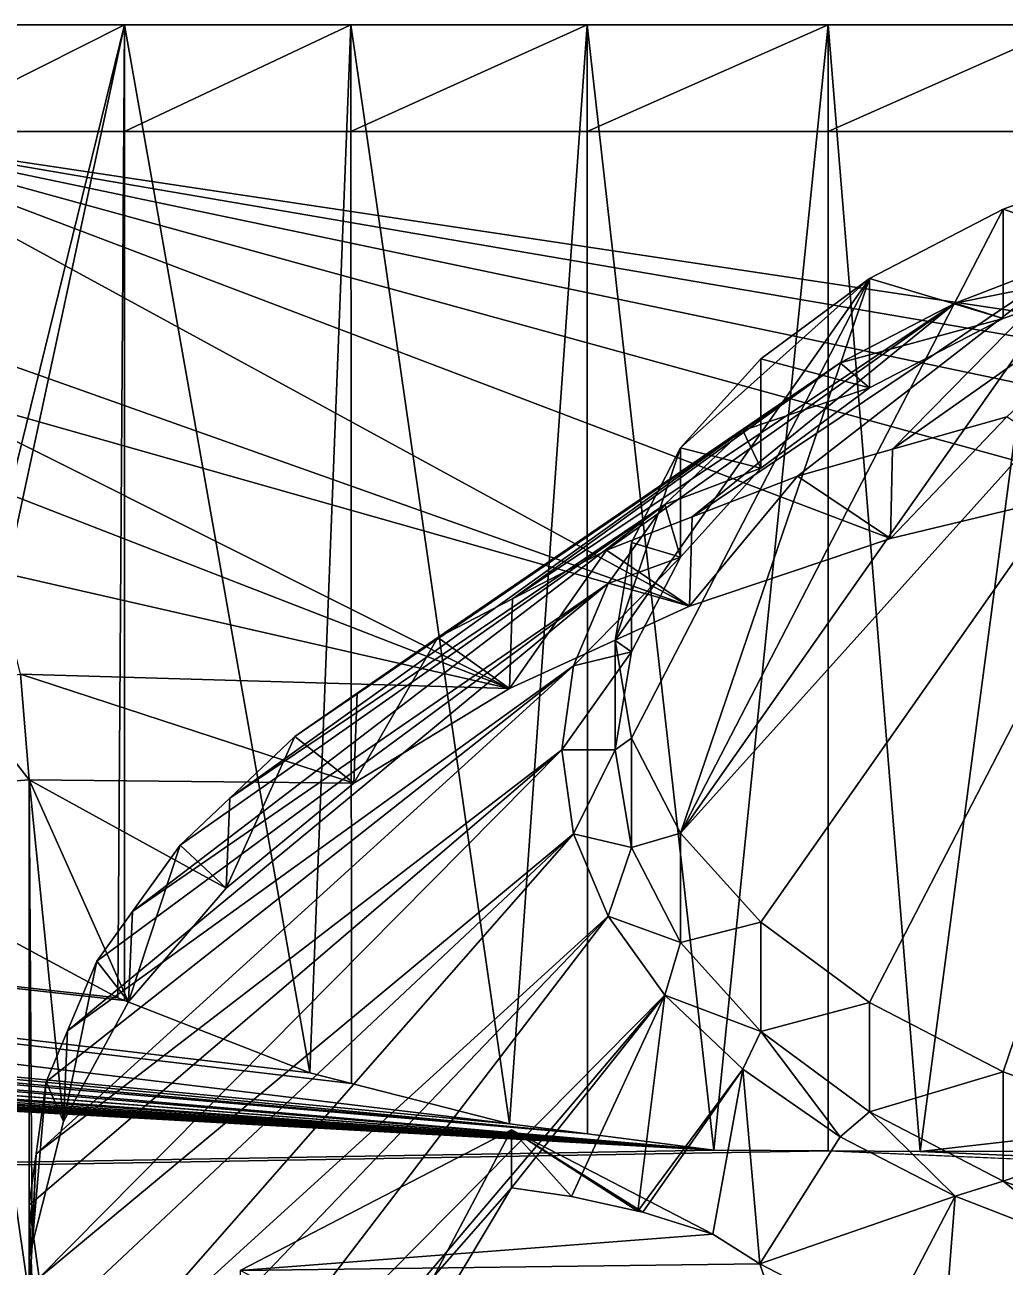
# Model space of a CAD drawing. Header units: metres. Extents: x 0 to 119, y 0 to 68.
# Drawn here: x 87.1 to 91.7, y 61.67 to 67.5 of the extents above; entities that cross this region are included whole.
import ezdxf

# ---------------------------------------------------------------- set-up
doc = ezdxf.new("R2010")
doc.units = ezdxf.units.M

msp = doc.modelspace()

# ---------------------------------------------------------------- linework, layer by layer
for points in [[(97.559067, 67.5, 34.648094), (83.002014, 67.5, 29.218596), (82.921104, 67.5, 30.35)], [(97.559067, 67.5, 34.648094), (82.921104, 67.5, 30.35), (83.002014, 67.5, 31.481403)], [(83.243134, 67.5, 28.110226), (83.002014, 67.5, 29.218596), (97.559067, 67.5, 34.648094)], [(83.002014, 67.5, 31.481403), (83.243134, 67.5, 32.589775), (97.559067, 67.5, 34.648094)], [(97.559067, 67.5, 34.648094), (83.639526, 67.5, 27.047449), (83.243134, 67.5, 28.110226)], [(97.559067, 67.5, 34.648094), (83.243134, 67.5, 32.589775), (83.639526, 67.5, 33.652546)], [(97.559067, 67.5, 34.648094), (84.183136, 67.5, 26.051905), (83.639526, 67.5, 27.047449)], [(97.559067, 67.5, 34.648094), (83.639526, 67.5, 33.652546), (84.183136, 67.5, 34.648094)], [(84.862885, 67.5, 25.143856), (84.183136, 67.5, 26.051905), (93.110878, 67.5, 22.722031)], [(98.499069, 67.5, 32.589775), (98.740173, 67.5, 31.481403), (84.183136, 67.5, 26.051905)], [(96.879303, 67.5, 25.143856), (96.07724, 67.5, 24.341789), (84.183136, 67.5, 26.051905)], [(98.499069, 67.5, 32.589775), (84.183136, 67.5, 26.051905), (97.559067, 67.5, 34.648094)], [(98.740173, 67.5, 31.481403), (98.821106, 67.5, 30.35), (84.183136, 67.5, 26.051905)], [(84.183136, 67.5, 26.051905), (98.821106, 67.5, 30.35), (98.740173, 67.5, 29.218596)], [(84.183136, 67.5, 26.051905), (98.740173, 67.5, 29.218596), (98.499069, 67.5, 28.110226)], [(93.110878, 67.5, 22.722031), (84.183136, 67.5, 26.051905), (94.173645, 67.5, 23.118425)], [(94.173645, 67.5, 23.118425), (84.183136, 67.5, 26.051905), (96.07724, 67.5, 24.341789)], [(85.664955, 67.5, 36.358208), (97.559067, 67.5, 34.648094), (84.183136, 67.5, 34.648094)], [(98.499069, 67.5, 28.110226), (98.102676, 67.5, 27.047449), (84.183136, 67.5, 26.051905)], [(84.183136, 67.5, 26.051905), (98.102676, 67.5, 27.047449), (97.559067, 67.5, 26.051905)], [(84.183136, 67.5, 26.051905), (97.559067, 67.5, 26.051905), (96.879303, 67.5, 25.143856)], [(85.664955, 67.5, 24.341789), (84.862885, 67.5, 25.143856), (87.56855, 67.5, 23.118425)], [(87.56855, 67.5, 23.118425), (84.862885, 67.5, 25.143856), (93.110878, 67.5, 22.722031)], [(86.573006, 67.5, 37.037964), (97.559067, 67.5, 34.648094), (85.664955, 67.5, 36.358208)], [(87.56855, 67.5, 23.118425), (86.573006, 67.5, 23.662035), (85.664955, 67.5, 24.341789)], [(87.56855, 67.5, 23.118425), (87.56855, 67, 23.118425), (86.573006, 67, 23.662035)], [(87.56855, 67.5, 23.118425), (86.573006, 67, 23.662035), (86.573006, 67.5, 23.662035)], [(86.573006, 67.5, 37.037964), (86.576988, 63.46772, 37.032284), (87.56855, 67.5, 37.581573)], [(96.07724, 67.5, 36.358208), (86.573006, 67.5, 37.037964), (95.169197, 67.5, 37.037964)], [(95.169197, 67.5, 37.037964), (86.573006, 67.5, 37.037964), (87.56855, 67.5, 37.581573)], [(96.07724, 67.5, 36.358208), (96.879303, 67.5, 35.556141), (86.573006, 67.5, 37.037964)], [(86.573006, 67.5, 37.037964), (96.879303, 67.5, 35.556141), (97.559067, 67.5, 34.648094)], [(87.56855, 67.5, 37.581573), (86.576988, 63.46772, 37.032284), (86.684731, 63.391529, 37.108467)], [(87.56855, 67.5, 37.581573), (86.684731, 63.391529, 37.108467), (87.536636, 62.933086, 37.56691)], [(87.536636, 62.933086, 37.56691), (87.569298, 62.920338, 37.579655), (87.56855, 67.5, 37.581573)], [(88.631325, 67.5, 22.722031), (88.631325, 67, 22.722031), (87.56855, 67, 23.118425)], [(88.631325, 67.5, 22.722031), (87.56855, 67, 23.118425), (87.56855, 67.5, 23.118425)], [(87.56855, 67.5, 37.581573), (87.569298, 62.920338, 37.579655), (88.437897, 62.581509, 37.918488)], [(87.56855, 67.5, 37.581573), (88.437897, 62.581509, 37.918488), (88.631325, 67.5, 37.977966)], [(87.56855, 67.5, 23.118425), (93.110878, 67.5, 22.722031), (88.631325, 67.5, 22.722031)], [(87.56855, 67.5, 37.581573), (88.631325, 67.5, 37.977966), (95.169197, 67.5, 37.037964)], [(88.631325, 67.5, 37.977966), (88.437897, 62.581509, 37.918488), (88.633743, 62.531464, 37.968533)], [(89.739693, 67.5, 22.480921), (89.739693, 67, 22.480921), (88.631325, 67, 22.722031)], [(89.739693, 67.5, 22.480921), (88.631325, 67, 22.722031), (88.631325, 67.5, 22.722031)], [(88.631325, 67.5, 37.977966), (89.375198, 62.342007, 38.157993), (89.739693, 67.5, 38.219078)], [(88.631325, 67.5, 37.977966), (88.633743, 62.531464, 37.968533), (89.375198, 62.342007, 38.157993)], [(88.631325, 67.5, 22.722031), (93.110878, 67.5, 22.722031), (89.739693, 67.5, 22.480921)], [(95.169197, 67.5, 37.037964), (88.631325, 67.5, 37.977966), (89.739693, 67.5, 38.219078)], [(89.739693, 67.5, 38.219078), (89.375198, 62.342007, 38.157993), (89.741478, 62.294712, 38.205288)], [(90.871094, 67.5, 22.4), (90.871094, 67, 22.4), (89.739693, 67, 22.480921)], [(90.871094, 67.5, 22.4), (89.739693, 67, 22.480921), (89.739693, 67.5, 22.480921)], [(89.739693, 67.5, 38.219078), (90.334648, 62.218117, 38.281879), (90.871094, 67.5, 38.299999)], [(89.739693, 67.5, 38.219078), (89.741478, 62.294712, 38.205288), (90.334648, 62.218117, 38.281879)], [(89.739693, 67.5, 22.480921), (93.110878, 67.5, 22.722031), (90.871094, 67.5, 22.4)], [(95.169197, 67.5, 37.037964), (89.739693, 67.5, 38.219078), (90.871094, 67.5, 38.299999)], [(90.871094, 67.5, 38.299999), (90.334648, 62.218117, 38.281879), (90.871201, 62.214554, 38.285446)], [(92.002495, 67.5, 22.480921), (92.002495, 67, 22.480921), (90.871094, 67, 22.4)], [(92.002495, 67.5, 22.480921), (90.871094, 67, 22.4), (90.871094, 67.5, 22.4)], [(90.871094, 67.5, 38.299999), (91.30204, 62.211689, 38.288311), (92.002495, 67.5, 38.219078)], [(90.871094, 67.5, 38.299999), (90.871201, 62.214554, 38.285446), (91.30204, 62.211689, 38.288311)], [(90.871094, 67.5, 22.4), (93.110878, 67.5, 22.722031), (92.002495, 67.5, 22.480921)], [(90.871094, 67.5, 38.299999), (92.002495, 67.5, 38.219078), (95.169197, 67.5, 37.037964)], [(92.002495, 67.5, 38.219078), (91.30204, 62.211689, 38.288311), (92.001152, 62.292522, 38.207474)], [(90.178665, 63.706554, 4.120052), (92.421097, 66.899826, 9.388953), (93.226791, 67.094559, 9.710254)], [(90.178665, 63.706554, 4.120052), (93.226791, 67.094559, 9.710254), (90.554375, 63.288956, 3.431022)], [(90.554375, 63.288956, 3.431022), (93.226791, 67.094559, 9.710254), (91.064278, 62.911526, 2.808252)], [(93.226791, 67.094559, 9.710254), (91.692879, 62.585712, 2.270667), (91.064278, 62.911526, 2.808252)], [(93.226791, 67.094559, 9.710254), (92.421097, 62.32143, 1.834599), (91.692879, 62.585712, 2.270667)], [(88.437897, 62.581509, 37.918488), (87.569298, 62.920338, 37.579655), (50.821098, 67, 33.5)], [(50.821098, 66, 34.5), (89.375198, 62.342007, 38.157993), (50.821098, 67, 33.5)], [(50.821098, 67, 33.5), (89.375198, 62.342007, 38.157993), (88.633743, 62.531464, 37.968533)], [(50.821098, 67, 33.5), (88.633743, 62.531464, 37.968533), (88.437897, 62.581509, 37.918488)], [(87.569298, 62.920338, 37.579655), (87.536636, 62.933086, 37.56691), (50.821098, 67, 33.5)], [(50.821098, 67, 33.5), (87.536636, 62.933086, 37.56691), (86.684731, 63.391529, 37.108467)], [(87.56855, 67, 23.118425), (85.138115, 67, 17.334242), (84.867546, 67, 17.474518)], [(87.56855, 67, 23.118425), (84.867546, 67, 17.474518), (86.573006, 67, 23.662035)], [(88.631325, 67, 22.722031), (85.398216, 67, 17.169931), (85.138115, 67, 17.334242)], [(88.631325, 67, 22.722031), (85.138115, 67, 17.334242), (87.56855, 67, 23.118425)], [(85.879265, 67, 16.773376), (85.398216, 67, 17.169931), (88.631325, 67, 22.722031)], [(85.879265, 67, 16.773376), (88.631325, 67, 22.722031), (86.134178, 67, 16.5)], [(117.121101, 67, 16.5), (95.502167, 65.591263, 14.175585), (86.134178, 67, 16.5)], [(86.134178, 67, 16.5), (95.502167, 65.591263, 14.175585), (94.376358, 65.58889, 14.17167)], [(86.134178, 67, 16.5), (94.376358, 65.58889, 14.17167), (93.262794, 65.503075, 14.030073)], [(93.262794, 65.503075, 14.030073), (92.184349, 65.335579, 13.753705), (86.134178, 67, 16.5)], [(86.134178, 67, 16.5), (92.184349, 65.335579, 13.753705), (91.163231, 65.089851, 13.34825)], [(86.134178, 67, 16.5), (91.163231, 65.089851, 13.34825), (90.220436, 64.770935, 12.82205)], [(90.220436, 64.770935, 12.82205), (86.170471, 66.209877, 15.196291), (86.134178, 67, 16.5)], [(86.134178, 67, 16.5), (88.631325, 67, 22.722031), (89.739693, 67, 22.480921)], [(89.739693, 67, 22.480921), (90.871094, 67, 22.4), (86.134178, 67, 16.5)], [(86.134178, 67, 16.5), (90.871094, 67, 22.4), (92.002495, 67, 22.480921)], [(86.134178, 67, 16.5), (92.002495, 67, 22.480921), (117.121101, 67, 16.5)], [(91.692879, 66.635544, 8.952886), (92.421097, 66.899826, 9.388953), (90.178665, 63.706554, 4.120052)], [(91.692879, 66.635544, 8.952886), (92.421097, 66.386703, 9.699935), (92.421097, 66.899826, 9.388953)], [(90.178665, 63.706554, 4.120052), (91.064278, 66.309738, 8.4153), (91.692879, 66.635544, 8.952886)], [(91.064278, 66.309738, 8.4153), (91.692879, 66.122429, 9.263867), (91.692879, 66.635544, 8.952886)], [(92.078674, 66.430237, 9.771751), (91.172737, 65.508423, 13.074219), (92.748627, 66.619843, 10.084605)], [(91.172737, 65.508423, 13.074219), (91.710091, 65.660507, 13.325147), (92.748627, 66.619843, 10.084605)], [(91.692879, 66.635544, 8.952886), (91.692879, 66.122429, 9.263867), (92.421097, 66.386703, 9.699935)], [(91.46759, 66.193138, 9.380544), (90.2323, 65.190331, 12.549353), (92.078674, 66.430237, 9.771751)], [(90.2323, 65.190331, 12.549353), (90.727066, 65.382294, 12.866101), (92.078674, 66.430237, 9.771751)], [(92.078674, 66.430237, 9.771751), (90.727066, 65.382294, 12.866101), (91.172737, 65.508423, 13.074219)], [(92.421097, 66.386703, 9.699935), (91.46759, 66.193138, 9.380544), (92.078674, 66.430237, 9.771751)], [(91.692879, 66.122429, 9.263867), (91.46759, 66.193138, 9.380544), (92.421097, 66.386703, 9.699935)], [(89.871094, 64.610634, 5.611775), (90.178665, 65.514709, 7.103501), (91.064278, 66.309738, 8.4153)], [(89.871094, 64.610634, 5.611775), (91.064278, 66.309738, 8.4153), (89.948578, 64.151611, 4.854407)], [(89.948578, 64.151611, 4.854407), (91.064278, 66.309738, 8.4153), (90.178665, 63.706554, 4.120052)], [(90.178665, 65.514709, 7.103501), (90.554375, 65.932297, 7.792531), (91.064278, 66.309738, 8.4153)], [(90.554375, 65.932297, 7.792531), (91.064278, 65.796616, 8.72628), (91.064278, 66.309738, 8.4153)], [(91.064278, 66.309738, 8.4153), (91.064278, 65.796616, 8.72628), (91.692879, 66.122429, 9.263867)], [(90.220436, 64.770935, 12.82205), (86.49823, 65.82621, 14.563241), (86.170471, 66.209877, 15.196291)], [(90.927841, 65.913383, 8.918946), (89.38932, 64.805779, 11.914836), (91.46759, 66.193138, 9.380544)], [(89.38932, 64.805779, 11.914836), (89.830444, 65.034409, 12.292088), (91.46759, 66.193138, 9.380544)], [(91.46759, 66.193138, 9.380544), (89.830444, 65.034409, 12.292088), (90.2323, 65.190331, 12.549353)], [(91.692879, 66.122429, 9.263867), (90.927841, 65.913383, 8.918946), (91.46759, 66.193138, 9.380544)], [(91.064278, 65.796616, 8.72628), (90.927841, 65.913383, 8.918946), (91.692879, 66.122429, 9.263867)], [(50.821098, 66, 34.5), (50.792446, 65.766663, 34.733341), (89.741478, 62.294712, 38.205288)], [(89.741478, 62.294712, 38.205288), (89.375198, 62.342007, 38.157993), (50.821098, 66, 34.5)], [(90.47039, 65.596664, 8.396356), (88.661133, 64.362679, 11.183719), (90.927841, 65.913383, 8.918946)], [(88.661133, 64.362679, 11.183719), (89.03846, 64.623932, 11.61479), (90.927841, 65.913383, 8.918946)], [(90.927841, 65.913383, 8.918946), (89.03846, 64.623932, 11.61479), (89.38932, 64.805779, 11.914836)], [(90.178665, 65.514709, 7.103501), (90.554375, 65.419182, 8.103512), (90.554375, 65.932297, 7.792531)], [(91.064278, 65.796616, 8.72628), (90.47039, 65.596664, 8.396356), (90.927841, 65.913383, 8.918946)], [(90.554375, 65.932297, 7.792531), (90.554375, 65.419182, 8.103512), (91.064278, 65.796616, 8.72628)], [(89.375351, 64.385406, 12.185925), (86.764587, 65.398453, 13.857445), (86.49823, 65.82621, 14.563241)], [(89.375351, 64.385406, 12.185925), (86.49823, 65.82621, 14.563241), (90.220436, 64.770935, 12.82205)], [(90.554375, 65.419182, 8.103512), (90.47039, 65.596664, 8.396356), (91.064278, 65.796616, 8.72628)], [(89.741478, 62.294712, 38.205288), (50.792446, 65.766663, 34.733341), (50.776531, 65.63707, 34.86293)], [(92.184349, 65.335579, 13.753705), (91.710091, 65.660507, 13.325147), (91.163231, 65.089851, 13.34825)], [(91.163231, 65.089851, 13.34825), (91.710091, 65.660507, 13.325147), (91.172737, 65.508423, 13.074219)], [(90.334648, 62.218117, 38.281879), (50.776531, 65.63707, 34.86293), (50.739777, 65.539383, 34.960613)], [(89.741478, 62.294712, 38.205288), (50.776531, 65.63707, 34.86293), (90.334648, 62.218117, 38.281879)], [(90.104568, 65.24942, 7.82341), (88.062721, 63.870132, 10.371033), (90.47039, 65.596664, 8.396356)], [(88.062721, 63.870132, 10.371033), (88.367256, 64.15921, 10.847997), (90.47039, 65.596664, 8.396356)], [(90.47039, 65.596664, 8.396356), (88.367256, 64.15921, 10.847997), (88.661133, 64.362679, 11.183719)], [(90.554375, 65.419182, 8.103512), (90.104568, 65.24942, 7.82341), (90.47039, 65.596664, 8.396356)], [(90.334648, 62.218117, 38.281879), (50.739777, 65.539383, 34.960613), (50.65696, 65.319267, 35.180725)], [(89.948578, 65.069641, 6.369143), (90.178665, 65.514709, 7.103501), (89.871094, 64.610634, 5.611775)], [(89.948578, 65.069641, 6.369143), (90.178665, 65.001587, 7.414481), (90.178665, 65.514709, 7.103501)], [(90.178665, 65.514709, 7.103501), (90.178665, 65.001587, 7.414481), (90.554375, 65.419182, 8.103512)], [(91.163231, 65.089851, 13.34825), (91.172737, 65.508423, 13.074219), (90.727066, 65.382294, 12.866101)], [(86.960815, 64.936577, 13.095352), (86.764587, 65.398453, 13.857445), (89.375351, 64.385406, 12.185925)], [(90.178665, 65.001587, 7.414481), (90.104568, 65.24942, 7.82341), (90.554375, 65.419182, 8.103512)], [(91.163231, 65.089851, 13.34825), (90.727066, 65.382294, 12.866101), (90.220436, 64.770935, 12.82205)], [(90.220436, 64.770935, 12.82205), (90.727066, 65.382294, 12.866101), (90.2323, 65.190331, 12.549353)], [(50.654789, 65.313507, 35.186493), (50.529243, 65.121895, 35.378098), (90.334648, 62.218117, 38.281879)], [(50.65696, 65.319267, 35.180725), (50.654789, 65.313507, 35.186493), (90.334648, 62.218117, 38.281879)], [(89.837814, 64.878731, 7.211771), (87.606392, 63.338295, 9.493494), (90.104568, 65.24942, 7.82341)], [(87.606392, 63.338295, 9.493494), (87.830482, 63.6497, 10.007318), (90.104568, 65.24942, 7.82341)], [(90.104568, 65.24942, 7.82341), (87.830482, 63.6497, 10.007318), (88.062721, 63.870132, 10.371033)], [(90.178665, 65.001587, 7.414481), (89.837814, 64.878731, 7.211771), (90.104568, 65.24942, 7.82341)], [(90.220436, 64.770935, 12.82205), (90.2323, 65.190331, 12.549353), (89.830444, 65.034409, 12.292088)], [(90.334648, 62.218117, 38.281879), (50.529243, 65.121895, 35.378098), (50.48299, 65.051315, 35.448681)], [(90.334648, 62.218117, 38.281879), (50.48299, 65.051315, 35.448681), (50.377182, 64.943848, 35.556145)], [(90.220436, 64.770935, 12.82205), (89.830444, 65.034409, 12.292088), (89.375351, 64.385406, 12.185925)], [(89.375351, 64.385406, 12.185925), (89.830444, 65.034409, 12.292088), (89.38932, 64.805779, 11.914836)], [(89.871094, 64.610634, 5.611775), (89.948578, 64.556526, 6.680125), (89.948578, 65.069641, 6.369143)], [(89.948578, 65.069641, 6.369143), (89.948578, 64.556526, 6.680125), (90.178665, 65.001587, 7.414481)], [(89.948578, 64.556526, 6.680125), (89.675552, 64.492134, 6.573891), (90.178665, 65.001587, 7.414481)], [(89.675552, 64.492134, 6.573891), (89.837814, 64.878731, 7.211771), (90.178665, 65.001587, 7.414481)], [(50.377182, 64.943848, 35.556145), (50.287701, 64.852966, 35.64703), (90.334648, 62.218117, 38.281879)], [(86.960815, 64.936577, 13.095352), (89.375351, 64.385406, 12.185925), (87.080788, 64.451836, 12.295534)], [(50.287701, 64.852966, 35.64703), (50.199875, 64.79055, 35.70945), (90.334648, 62.218117, 38.281879)], [(89.675552, 64.492134, 6.573891), (87.301537, 62.778084, 8.569149), (89.837814, 64.878731, 7.211771)], [(87.301537, 62.778084, 8.569149), (87.439072, 63.105793, 9.109868), (89.837814, 64.878731, 7.211771)], [(89.837814, 64.878731, 7.211771), (87.439072, 63.105793, 9.109868), (87.606392, 63.338295, 9.493494)], [(90.334648, 62.218117, 38.281879), (50.199875, 64.79055, 35.70945), (50.08651, 64.709984, 35.79002)], [(89.375351, 64.385406, 12.185925), (89.38932, 64.805779, 11.914836), (89.03846, 64.623932, 11.61479)], [(50.000286, 64.667099, 35.832905), (49.888046, 64.611275, 35.888733), (90.334648, 62.218117, 38.281879)], [(90.334648, 62.218117, 38.281879), (50.08651, 64.709984, 35.79002), (50.000286, 64.667099, 35.832905)], [(49.888046, 64.611275, 35.888733), (49.783546, 64.576668, 35.923332), (90.334648, 62.218117, 38.281879)], [(89.375351, 64.385406, 12.185925), (89.03846, 64.623932, 11.61479), (88.64537, 63.941189, 11.452961)], [(88.64537, 63.941189, 11.452961), (89.03846, 64.623932, 11.61479), (88.661133, 64.362679, 11.183719)], [(89.948578, 64.151611, 4.854407), (89.871094, 64.097511, 5.922757), (89.871094, 64.610634, 5.611775)], [(89.871094, 64.610634, 5.611775), (89.871094, 64.097511, 5.922757), (89.948578, 64.556526, 6.680125)], [(90.334648, 62.218117, 38.281879), (49.694962, 64.54734, 35.95266), (49.555313, 64.520775, 35.979225)], [(90.334648, 62.218117, 38.281879), (49.783546, 64.576668, 35.923332), (49.694962, 64.54734, 35.95266)], [(89.871094, 64.097511, 5.922757), (89.621094, 64.097511, 5.922757), (89.948578, 64.556526, 6.680125)], [(89.948578, 64.556526, 6.680125), (89.621094, 64.097511, 5.922757), (89.675552, 64.492134, 6.573891)], [(25.088182, 61.085785, 39.414211), (90.334648, 62.218117, 38.281879), (49.321098, 64.5, 36)], [(49.321098, 64.5, 36), (90.334648, 62.218117, 38.281879), (49.506683, 64.51152, 35.988472)], [(49.555313, 64.520775, 35.979225), (49.506683, 64.51152, 35.988472), (90.334648, 62.218117, 38.281879)], [(89.621094, 64.097511, 5.922757), (87.154427, 62.201031, 7.61701), (89.675552, 64.492134, 6.573891)], [(87.154427, 62.201031, 7.61701), (87.200996, 62.538548, 8.173915), (89.675552, 64.492134, 6.573891)], [(89.675552, 64.492134, 6.573891), (87.200996, 62.538548, 8.173915), (87.301537, 62.778084, 8.569149)], [(87.121101, 63.956036, 11.477455), (86.761215, 64.415672, 12.285787), (87.080788, 64.451836, 12.295534)], [(87.080788, 64.451836, 12.295534), (89.375351, 64.385406, 12.185925), (88.64537, 63.941189, 11.452961)], [(87.080788, 64.451836, 12.295534), (88.64537, 63.941189, 11.452961), (87.121101, 63.956036, 11.477455)], [(86.773796, 63.93005, 11.493204), (86.761215, 64.415672, 12.285787), (87.121101, 63.956036, 11.477455)], [(88.64537, 63.941189, 11.452961), (88.661133, 64.362679, 11.183719), (88.367256, 64.15921, 10.847997)], [(88.64537, 63.941189, 11.452961), (88.367256, 64.15921, 10.847997), (88.045479, 63.447414, 10.638233)], [(88.045479, 63.447414, 10.638233), (88.367256, 64.15921, 10.847997), (88.062721, 63.870132, 10.371033)], [(89.948578, 64.151611, 4.854407), (89.948578, 63.6385, 5.165389), (89.871094, 64.097511, 5.922757)], [(90.178665, 63.706554, 4.120052), (89.948578, 63.6385, 5.165389), (89.948578, 64.151611, 4.854407)], [(87.168083, 61.618999, 6.656658), (87.121101, 61.959515, 7.218512), (89.621094, 64.097511, 5.922757)], [(89.621094, 64.097511, 5.922757), (87.121101, 61.959515, 7.218512), (87.154427, 62.201031, 7.61701)], [(89.675552, 63.702881, 5.271623), (87.168083, 61.618999, 6.656658), (89.621094, 64.097511, 5.922757)], [(89.871094, 64.097511, 5.922757), (89.675552, 63.702881, 5.271623), (89.621094, 64.097511, 5.922757)], [(89.948578, 63.6385, 5.165389), (89.675552, 63.702881, 5.271623), (89.871094, 64.097511, 5.922757)], [(86.773796, 63.93005, 11.493204), (87.121101, 63.956036, 11.477455), (87.121101, 61.531918, 7.477662)], [(87.121101, 61.531918, 7.477662), (86.773796, 59.376072, 3.979145), (86.773796, 63.93005, 11.493204)], [(87.588043, 62.914238, 9.758496), (87.282463, 62.352634, 8.831849), (87.121101, 63.956036, 11.477455)], [(87.121101, 63.956036, 11.477455), (87.282463, 62.352634, 8.831849), (87.135025, 61.774151, 7.877348)], [(87.121101, 63.956036, 11.477455), (87.135025, 61.774151, 7.877348), (87.121101, 61.531918, 7.477662)], [(87.121101, 63.956036, 11.477455), (88.64537, 63.941189, 11.452961), (88.045479, 63.447414, 10.638233)], [(87.121101, 63.956036, 11.477455), (88.045479, 63.447414, 10.638233), (87.588043, 62.914238, 9.758496)], [(88.045479, 63.447414, 10.638233), (88.062721, 63.870132, 10.371033), (87.830482, 63.6497, 10.007318)], [(89.675552, 63.702881, 5.271623), (87.200996, 61.380482, 6.263109), (87.168083, 61.618999, 6.656658)], [(87.342247, 61.043961, 5.707843), (87.200996, 61.380482, 6.263109), (89.675552, 63.702881, 5.271623)], [(89.837814, 63.316292, 4.633743), (87.342247, 61.043961, 5.707843), (89.675552, 63.702881, 5.271623)], [(89.948578, 63.6385, 5.165389), (89.837814, 63.316292, 4.633743), (89.675552, 63.702881, 5.271623)], [(90.178665, 63.706554, 4.120052), (90.178665, 63.193432, 4.431034), (89.948578, 63.6385, 5.165389)], [(90.554375, 63.288956, 3.431022), (90.178665, 63.193432, 4.431034), (90.178665, 63.706554, 4.120052)], [(88.045479, 63.447414, 10.638233), (87.830482, 63.6497, 10.007318), (87.588043, 62.914238, 9.758496)], [(87.588043, 62.914238, 9.758496), (87.830482, 63.6497, 10.007318), (87.606392, 63.338295, 9.493494)], [(90.178665, 63.193432, 4.431034), (89.837814, 63.316292, 4.633743), (89.948578, 63.6385, 5.165389)], [(87.588043, 62.914238, 9.758496), (87.606392, 63.338295, 9.493494), (87.439072, 63.105793, 9.109868)], [(89.837814, 63.316292, 4.633743), (87.439072, 60.81324, 5.327156), (87.342247, 61.043961, 5.707843)], [(87.673317, 60.48774, 4.790082), (87.439072, 60.81324, 5.327156), (89.837814, 63.316292, 4.633743)], [(90.104568, 62.945599, 4.022105), (87.673317, 60.48774, 4.790082), (89.837814, 63.316292, 4.633743)], [(90.178665, 63.193432, 4.431034), (90.104568, 62.945599, 4.022105), (89.837814, 63.316292, 4.633743)], [(90.554375, 63.288956, 3.431022), (90.554375, 62.775845, 3.742002), (90.178665, 63.193432, 4.431034)], [(91.064278, 62.911526, 2.808252), (90.554375, 62.775845, 3.742002), (90.554375, 63.288956, 3.431022)], [(90.554375, 62.775845, 3.742002), (90.104568, 62.945599, 4.022105), (90.178665, 63.193432, 4.431034)], [(87.588043, 62.914238, 9.758496), (87.439072, 63.105793, 9.109868), (87.282463, 62.352634, 8.831849)], [(87.282463, 62.352634, 8.831849), (87.439072, 63.105793, 9.109868), (87.301537, 62.778084, 8.569149)], [(90.104568, 62.945599, 4.022105), (87.830482, 60.269329, 4.429706), (87.673317, 60.48774, 4.790082)], [(89.384956, 62.041527, 4.10952), (87.830482, 60.269329, 4.429706), (90.104568, 62.945599, 4.022105)], [(90.104568, 62.945599, 4.022105), (89.667099, 62.001495, 3.803866), (89.384956, 62.041527, 4.10952)], [(90.104568, 62.945599, 4.022105), (89.977501, 61.932461, 3.48274), (89.667099, 62.001495, 3.803866)], [(90.47039, 62.598362, 3.449159), (89.977501, 61.932461, 3.48274), (90.104568, 62.945599, 4.022105)], [(90.554375, 62.775845, 3.742002), (90.47039, 62.598362, 3.449159), (90.104568, 62.945599, 4.022105)], [(91.064278, 62.911526, 2.808252), (91.064278, 62.398403, 3.119234), (90.554375, 62.775845, 3.742002)], [(91.692879, 62.585712, 2.270667), (91.064278, 62.398403, 3.119234), (91.064278, 62.911526, 2.808252)], [(87.282463, 62.352634, 8.831849), (87.301537, 62.778084, 8.569149), (87.200996, 62.538548, 8.173915)], [(90.554375, 62.775845, 3.742002), (90.927841, 62.281639, 2.926568), (90.47039, 62.598362, 3.449159)], [(91.064278, 62.398403, 3.119234), (90.927841, 62.281639, 2.926568), (90.554375, 62.775845, 3.742002)], [(90.47039, 62.598362, 3.449159), (90.001328, 61.927162, 3.458092), (89.977501, 61.932461, 3.48274)], [(90.3302, 61.823956, 3.136084), (90.001328, 61.927162, 3.458092), (90.47039, 62.598362, 3.449159)], [(90.3302, 61.823956, 3.136084), (90.47039, 62.598362, 3.449159), (90.549957, 61.684334, 2.9057)], [(90.549957, 61.684334, 2.9057), (90.47039, 62.598362, 3.449159), (90.927841, 62.281639, 2.926568)], [(91.692879, 62.585712, 2.270667), (91.692879, 62.072594, 2.581647), (91.064278, 62.398403, 3.119234)], [(92.421097, 62.32143, 1.834599), (91.692879, 62.072594, 2.581647), (91.692879, 62.585712, 2.270667)], [(87.282463, 62.352634, 8.831849), (87.200996, 62.538548, 8.173915), (87.135025, 61.774151, 7.877348)], [(87.135025, 61.774151, 7.877348), (87.200996, 62.538548, 8.173915), (87.154427, 62.201031, 7.61701)], [(91.064278, 62.398403, 3.119234), (91.46759, 62.001881, 2.464971), (90.927841, 62.281639, 2.926568)], [(91.692879, 62.072594, 2.581647), (91.46759, 62.001881, 2.464971), (91.064278, 62.398403, 3.119234)], [(88.137695, 59.957027, 3.914407), (89.384956, 62.313881, 3.944458), (88.11216, 61.65419, 2.85597)], [(89.384956, 62.313881, 3.944458), (90.3302, 61.823956, 3.136084), (88.11216, 61.65419, 2.85597)], [(89.384956, 62.041527, 4.10952), (89.384956, 62.313881, 3.944458), (88.137695, 59.957027, 3.914407)], [(89.384956, 62.313881, 3.944458), (89.384956, 62.041527, 4.10952), (89.667099, 62.001495, 3.803866)], [(89.667099, 62.001495, 3.803866), (89.977501, 61.932461, 3.48274), (89.384956, 62.313881, 3.944458)], [(89.384956, 62.313881, 3.944458), (89.977501, 61.932461, 3.48274), (90.001328, 61.927162, 3.458092)], [(89.384956, 62.313881, 3.944458), (90.001328, 61.927162, 3.458092), (90.3302, 61.823956, 3.136084)], [(90.549957, 61.684334, 2.9057), (90.927841, 62.281639, 2.926568), (91.46759, 62.001881, 2.464971)], [(108.434647, 62.218117, 38.281879), (92.001152, 62.292522, 38.207474), (91.30204, 62.211689, 38.288311)], [(92.421097, 62.32143, 1.834599), (92.421097, 61.808311, 2.145579), (91.692879, 62.072594, 2.581647)], [(25.088182, 61.085785, 39.414211), (90.871201, 62.214554, 38.285446), (90.334648, 62.218117, 38.281879)], [(117.121101, 61.085785, 39.414211), (90.871201, 62.214554, 38.285446), (25.088182, 61.085785, 39.414211)], [(117.121101, 61.085785, 39.414211), (91.30204, 62.211689, 38.288311), (90.871201, 62.214554, 38.285446)], [(108.434647, 62.218117, 38.281879), (91.30204, 62.211689, 38.288311), (117.121101, 61.085785, 39.414211)], [(87.135025, 61.774151, 7.877348), (87.154427, 62.201031, 7.61701), (87.121101, 61.531918, 7.477662)], [(87.121101, 61.531918, 7.477662), (87.154427, 62.201031, 7.61701), (87.121101, 61.959515, 7.218512)], [(89.384956, 62.041527, 4.10952), (88.137695, 59.957027, 3.914407), (87.830482, 60.269329, 4.429706)], [(91.692879, 62.072594, 2.581647), (92.078674, 61.76479, 2.073763), (91.46759, 62.001881, 2.464971)], [(92.421097, 61.808311, 2.145579), (92.078674, 61.76479, 2.073763), (91.692879, 62.072594, 2.581647)], [(91.46759, 62.001881, 2.464971), (91.140167, 61.378429, 2.400963), (90.549957, 61.684334, 2.9057)], [(91.46759, 62.001881, 2.464971), (91.409554, 61.264526, 2.213024), (91.140167, 61.378429, 2.400963)], [(92.078674, 61.76479, 2.073763), (91.409554, 61.264526, 2.213024), (91.46759, 62.001881, 2.464971)], [(87.121101, 61.531918, 7.477662), (87.121101, 61.959515, 7.218512), (87.148758, 61.190685, 6.914627)], [(87.148758, 61.190685, 6.914627), (87.121101, 61.959515, 7.218512), (87.168083, 61.618999, 6.656658)], [(88.11216, 61.65419, 2.85597), (90.3302, 61.823956, 3.136084), (90.549957, 61.684334, 2.9057)], [(92.078674, 61.76479, 2.073763), (91.713097, 61.046211, 1.990404), (91.409554, 61.264526, 2.213024)], [(88.11216, 61.65419, 2.85597), (90.549957, 61.684334, 2.9057), (91.082008, 60.114914, 0.316162)], [(91.082008, 60.114914, 0.316162), (90.549957, 61.684334, 2.9057), (91.140167, 61.378429, 2.400963)]]:
    msp.add_3dface(points)

doc.saveas('drawing.dxf')
